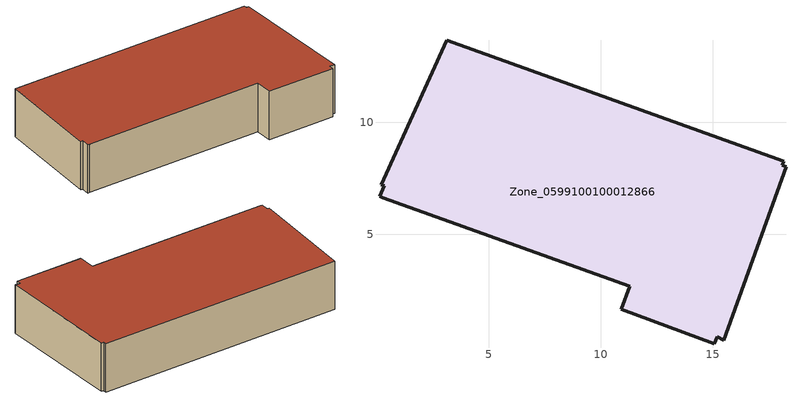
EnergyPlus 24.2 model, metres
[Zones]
Zone_0599100100012866
 floor ground (C_G): 18.1,8.08 18.27,8.02 15.5,0.28 15.19,0.42 15.08,0.12 10.91,1.65 11.29,2.68 0.26,6.64 0.12,6.7 0.33,7.16 0.21,7.22 3.12,13.67 18.17,8.27 z0.88
 wall outside (C_F): 18.27,8.02 18.1,8.08 18.17,8.27 3.12,13.67 0.21,7.22 0.33,7.16 0.12,6.7 0.26,6.64 11.29,2.68 10.91,1.65 15.08,0.12 15.19,0.42 15.5,0.28 18.27,8.02 z0.88:4.01
 roof outside (C_R): 0.33,7.16 0.12,6.7 0.26,6.64 11.29,2.68 10.91,1.65 15.08,0.12 15.19,0.42 15.5,0.28 18.27,8.02 18.1,8.08 18.17,8.27 3.12,13.67 0.21,7.22 z4.01
[BUILDING]
Pand.0599100100012866: North Axis=0; Terrain=City; Loads Convergence Tolerance Value=0.04; Temperature Convergence Tolerance Value=0.4; Solar Distribution=FullExterior; Maximum Number of Warmup Days=25; Minimum Number of Warmup Days=1
[Site:Location]
Rotterdam.The.Hague.AP_ZH_NLD Design_Conditions: Latitude=51.96; Longitude=4.45; Time Zone=1; Elevation=-4.5
[SITE:GROUNDTEMPERATURE:BUILDINGSURFACE]
18, 18, 18, 18, 18, 18, 18, 18, 18, 18, 18, 18
[MATERIAL] Thermal Absorptance=0.9; Solar Absorptance=0.7; Visible Absorptance=0.7
Name | Roughness | Thickness | Conductivity | Density | Specific Heat
G.D.1965 | MediumSmooth | 0.15 | 1 | 540 | 1210
F.D.1965 | Rough | 0.3 | 0.857143 | 1920 | 840
R.D.1965 | MediumRough | 0.2 | 0.08 | 1500 | 1000
[CONSTRUCTION]
C_G: G.D.1965
C_F: F.D.1965
C_R: R.D.1965
[ZONE]
Zone_0599100100012866: Type=1; Multiplier=1; Ceiling Height=Autocalculate; Volume=Autocalculate; Floor Area=autocalculate; Part of Total Floor Area=Yes
[ZONEINFILTRATION:DESIGNFLOWRATE]
Infil_Zone_0599100100012866: Zone or ZoneList or Space or SpaceList=Zone_0599100100012866; Schedule=AlwaysOn; Design Flow Rate Calculation Method=Flow/Area; Flow Rate per Floor Area=0.0042; Constant Term Coefficient=1; Temperature Term Coefficient=0; Velocity Term Coefficient=0; Velocity Squared Term Coefficient=0
[HVACTEMPLATE:ZONE:IDEALLOADSAIRSYSTEM]
Zone_0599100100012866: Maximum Heating Supply Air Temperature=50; Minimum Cooling Supply Air Temperature=13; Maximum Heating Supply Air Humidity Ratio=0.0156; Minimum Cooling Supply Air Humidity Ratio=0.0077; Heating Limit=NoLimit; Cooling Limit=NoLimit; Dehumidification Control Type=ConstantSensibleHeatRatio; Cooling Sensible Heat Ratio=0.7; Dehumidification Setpoint=60; Humidification Control Type=None; Humidification Setpoint=30; Outdoor Air Method=None; Outdoor Air Flow Rate per Person=0.00944; Outdoor Air Flow Rate per Zone Floor Area=0; Outdoor Air Flow Rate per Zone=0; Demand Controlled Ventilation Type=None; Outdoor Air Economizer Type=NoEconomizer; Heat Recovery Type=None; Sensible Heat Recovery Effectiveness=0.7; Latent Heat Recovery Effectiveness=0.65
[ZONECONTROL:THERMOSTAT]
ThermostatControl_Zone_0599100100012866: Zone or ZoneList=Zone_0599100100012866; Control Type Schedule=DualSetpointControlType; Control 1=Thermostat_Zone_0599100100012866; Temperature Difference Between Cutout And Setpoint=0
[THERMOSTATSETPOINT:DUALSETPOINT]
Thermostat_Zone_0599100100012866: Heating Setpoint Temperature Schedule=HeatingSetpoint_Zone_0599100100012866; Cooling Setpoint Temperature Schedule=CoolingSetpoint_Zone_0599100100012866
[SCHEDULE:COMPACT]
HeatingSetpoint_Zone_0599100100012866: Through: 12/31, For: AllDays, Until: 24:00, 21
CoolingSetpoint_Zone_0599100100012866: Through: 12/31, For: AllDays, Until: 24:00, 24
DualSetpointControlType: Through: 12/31, For: AllDays, Until: 24:00, 4
AlwaysOn: Through: 12/31, For: AllDays, Until: 24:00, 1
